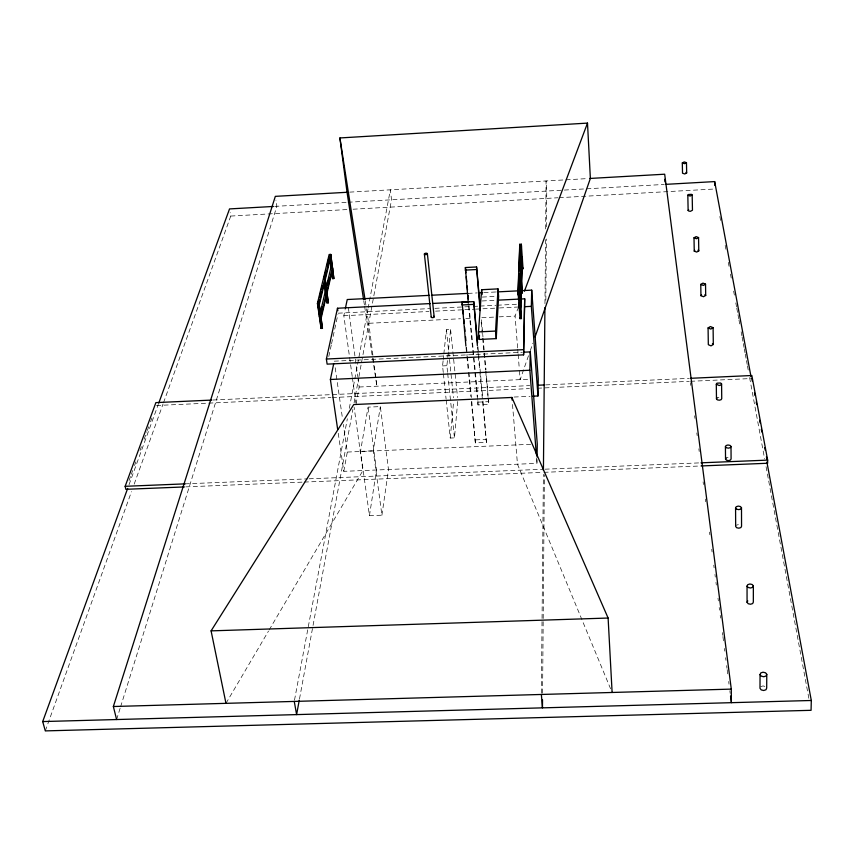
<?xml version="1.0" encoding="UTF-8"?>
<svg xmlns="http://www.w3.org/2000/svg" width="854" height="854" viewBox="0 0 854 854"><rect width="100%" height="100%" fill="white"/><g stroke="black" fill="none" stroke-linecap="round" stroke-linejoin="round"><path stroke-width="0.64" stroke-dasharray="4.27 3.2" d="M541.372 693.128L543.39 474.386M544.959 303.661L545.546 239.643M545.642 228.968L546.08 180.952L546.752 191.061L546.443 228.349M542.578 693.202L544.393 474.76M545.845 300.277L546.357 239.003M338.237 433.277L343.799 471.333L536.974 463.391L537.038 459.516M471.333 401.764L475.347 442.874L486.438 442.404L482.777 398.327M468.536 305.807L478.005 404.945L488.723 404.465L486.107 371.276M475.347 442.874L471.557 398.829M478.005 404.945L477.824 398.167M446.204 400.014L450.25 438.059L454.456 437.878L457.819 400.142M450.25 438.059L453.623 401.626M447.581 372.259L446.888 365.704L450.592 329.537L446.418 329.74L443.802 354.282M443.269 372.461L442.564 365.907L443.119 360.74M443.258 359.449L443.664 355.574M381.919 515.197L388.495 469.497L380.329 406.589L368.074 407.144L360.516 451.35L369.451 515.677L381.919 515.197L373.273 450.816L380.329 406.589M369.451 515.677L376.497 469.988L368.074 407.144M343.799 471.333L347.311 452.054L343.34 424.395M356.054 404.123L359.171 387.011L357.922 377.874M299.508 698.882L352.883 409.386M354.09 402.842L358.68 377.948M358.926 376.635L391.527 199.804L390.353 189.812L368.234 307.579M294.502 700.12L347.343 418.791M349.307 408.329L367.989 308.881M352.222 376.422L343.831 315.724L345.144 309.49M328.79 356.492L331.277 345.027M331.555 343.756L337.906 314.453M116.614 719.538L120.19 708.073M120.595 706.802L276.867 206.262L275.906 200.071M528.498 355.744L520.161 379.635L519.424 370.369M530.259 350.716L532.885 343.169M45.305 730.896L131.484 491.637M134.195 484.122L163.071 403.953M163.52 402.704L230.751 216.062L230.142 212.497M129.039 484.666L158.268 404.454M129.039 480.546L130.865 475.55M131.324 474.29L132.69 470.543M134.526 465.537L135.893 461.779M140.013 450.528L141.39 446.77M144.134 439.266L146.877 431.761M147.336 430.512L148.713 426.754M150.539 421.748L151.916 418.001M517.62 347.845L515.079 316.065L517.887 308.593M225.979 703.344L268.487 631.095M269.159 629.953L362.929 470.543L354.111 407.187M760.733 686.659L762.996 685.922L765.462 686.52M736.34 525.21L738.336 524.612M726.178 457.99L728.067 457.445M717.093 397.857L718.887 397.356M349.702 192.129L588.246 178.55M274.721 206.38L346.724 202.323M348.037 202.249L664.177 184.443M230.751 216.062L347.77 209.518M353.086 209.219L557.865 197.765M559.189 197.69L714.766 188.99M468.003 293.392L477.301 292.911M483.93 292.58L495.875 291.972M482.296 297.075L496.121 296.37M482.211 300.96L495.491 300.288M338.184 313.183L429.647 308.604M434.942 308.337L472.059 306.479M473.383 306.415L478.688 306.148M480.012 306.074L495.918 305.284M497.241 305.22L517.129 304.216M343.831 315.724L428.943 311.475M435.583 311.144L463.519 309.746M464.843 309.682L474.151 309.223M475.486 309.148L498.085 308.027M499.419 307.952L520.694 306.896M366.483 308.838L368.736 323.292L460.53 318.755M465.857 318.499L472.508 318.168M481.827 317.709L493.793 317.112M499.12 316.855L515.079 316.065M334.245 361.178L522.338 352.264M442.564 365.907L446.888 365.704M359.171 387.011L528.946 379.229M213.084 400.014L529.683 385.613M545.642 384.887L689.306 378.354M156.485 405.49L330.957 397.58M332.291 397.526L529.405 388.591M537.401 388.228L689.231 381.343M690.566 381.29L750.495 378.568M514.076 397.035L530.014 396.32M478.197 402.127L488.894 401.647M475.561 439.863L486.62 439.394M360.516 451.35L373.273 450.816M347.311 452.054L530.622 444.315M185.137 483.855L307.771 478.859M309.105 478.806L543.72 469.241M545.055 469.188L699.682 462.879M185.756 486.876L302.924 482.115M304.259 482.062L542.61 472.39M543.945 472.326L699.736 466.006M610.589 688.783L517.471 464.192L512.347 402.682M719.847 216.5L720.573 220.428M725.174 245.311L725.9 249.251M728.313 262.349L729.038 266.277M730.49 274.134L731.216 278.062M733.639 291.161L734.365 295.089M735.817 302.946L736.543 306.885M736.788 308.187L737.749 313.429M737.995 314.742L738.721 318.67M738.966 319.983L739.692 323.912M741.144 331.768L741.87 335.697M742.105 337.01L743.076 342.251M743.322 343.554L744.047 347.482M744.282 348.795L745.008 352.723M745.254 354.036L746.225 359.278M746.46 360.58L747.186 364.509M747.431 365.822L748.403 371.063M749.609 377.617L764.608 458.822M766.059 466.679L768.483 479.777M768.728 481.09L809.133 699.842M365.256 300.95L366.281 307.525M363.793 301.035L364.402 304.963M364.605 306.276L376.913 386.2L368.736 323.292M335.195 367.754L342.582 419.122M352.403 377.735L355.862 402.81M348.315 307.365L357.741 376.571M690.384 382.72L690.726 385.367M694.622 415.77L694.964 418.417M696.821 432.957L697.163 435.604M698.86 448.83L699.191 451.467M703.098 481.88L703.429 484.528M705.297 499.067L705.639 501.714M709.535 532.117L709.866 534.764M711.734 549.314L712.076 551.951M713.773 565.177L714.104 567.825M714.958 574.432L715.289 577.08M715.972 582.364L716.314 585.011M718 598.227L718.342 600.874M719.196 607.482L719.527 610.13M720.21 615.414L720.552 618.061M722.409 632.601L722.751 635.248M722.922 636.572L723.765 643.179M724.448 648.474L724.779 651.111M725.633 657.729L725.975 660.366M726.647 665.661L726.989 668.298M727.16 669.621L728.003 676.24M728.686 681.524L729.017 684.171M729.871 690.779L730.202 693.427M443.407 373.774L446.055 398.701M447.709 373.572L454.456 437.878M450.592 329.537L457.552 397.526M446.418 329.74L448.585 350.652M448.724 351.955L453.474 397.718M466.53 347.204L467.298 355.147M467.426 356.47L468.846 371.031M468.974 372.355L471.429 397.505M466.017 347.407L466.796 355.36M466.924 356.684L468.355 371.276M468.483 372.6L470.81 396.469M469.017 305.807L477.696 396.854M477.941 346.66L482.659 397.003M477.482 346.852L477.738 349.51M477.856 350.834L478.229 354.816M478.357 356.15L479.724 370.743M479.852 372.066L486.438 442.404M481.4 319.78L482.969 336.946M483.086 338.269L485.99 369.953M481.197 322.449L482.531 336.999M482.659 338.323L485.563 370.07M485.691 371.394L487.997 396.523M488.114 397.847L488.723 404.465M517.727 349.169L518.047 353.15M518.154 354.474L519.317 369.035M536.579 458.139L536.974 463.391"/><path stroke-width="1.28" d="M753.356 585.887L753.335 602.123L752.63 603.575L750.506 604.237L748.2 603.725L747.069 602.326L747.047 586.1L747.752 584.659L749.887 583.997L752.203 584.51L753.356 585.887L752.652 587.338L750.517 588L748.189 587.488L747.047 586.1M760.049 674.564L759.996 688.303L761.224 689.904L763.689 690.502L765.963 689.765L766.689 688.111L766.775 674.372L765.536 672.792L763.06 672.194L760.786 672.92L760.049 674.564L761.288 676.154L763.764 676.752L766.049 676.016L766.775 674.372M690.64 378.301L751.83 375.514L767.661 460.114L767.639 463.252L701.07 465.953M543.422 470.383L544.916 307.664M542.525 699.864L542.461 707.859L541.361 694.462M537.07 456.933L537.262 444.037L530.291 351.891L523.673 352.2M532.672 396.203L537.977 395.957L538.233 378.802L531.711 290.147L521.089 290.691M536.28 454.2L529.864 370.241L530.291 351.891M537.977 395.957L531.337 306.362L531.711 290.147M766.892 462.003L811.3 700.483L811.065 710.314L45.305 730.896L42.7 721.566L127.662 488.435M430.437 303.565L337.49 308.241L326.377 359.032L327.125 364.135L523.587 354.858L524.698 298.815L498.149 300.149M523.587 354.858L524.698 298.815M521.41 318.563L519.542 293.595L518.143 293.659L520.011 318.638L521.41 318.563L519.616 293.2L521.346 244.223L519.744 244.308L517.93 293.285L518.047 294.747L519.734 294.662L521.452 245.642M522.242 292.997L520.428 268.476L522.242 292.997L520.887 293.071L520.673 290.424M521.41 264.868L521.709 268.775L523.032 268.711L523.054 268.071L521.73 268.135M520.011 318.638L520.033 317.923M520.887 293.071L520.908 292.399M520.662 306.607L522.328 257.171M520.769 308.059L522.434 258.581M519.115 302.786L519.093 308.145L519.275 302.935M519.67 287.179L519.851 281.969M520.502 263.758L520.726 257.257M521.25 245.258L521.271 244.628L519.937 244.703L519.915 245.333M518.047 294.747L518.826 273.558M518.922 270.899L519.648 251.033M496.227 338.632L495.576 331.064L498.01 288.887L481.624 289.719L478.486 331.896L479.19 339.454L496.227 338.632L498.629 296.242L498.01 288.887M479.19 339.454L479.478 335.473M477.365 345.528L473.735 301.622L462.131 302.199L465.889 346.083M480.108 310.546L476.564 266.96L465.377 267.537L468.291 303.159M299.263 700.195L296.605 714.595L294.256 701.422M337.661 429.348L330.391 379.486L333.733 363.612M345.4 308.251L347.247 299.53L429.519 295.345M322.449 328.374L319.065 303.362L330.744 254.407L329.174 254.492L317.421 303.448L321.083 328.438L322.449 328.374L319.118 303.746L317.741 303.821L319.77 317.656M328.31 302.828L325.107 278.65L328.31 302.828L326.975 302.903L324.168 283.304M331.672 272.202L332.569 278.617L333.871 278.553L330.744 254.407M321.083 328.438L320.143 320.175M326.975 302.903L326.377 297M332.569 278.617L332.003 272.842M320.997 316.578L332.537 267.174L330.968 267.259L319.353 316.653M321.211 318.008L332.729 268.562M321.051 311.753L322.236 306.682M327.296 285.129L329.078 277.518M319.279 304.814L330.946 255.805M317.624 304.899L318.862 299.733M319.481 297.16L320.72 292.004M321.339 289.421L322.268 285.556M323.602 279.386L325.662 271.369M327.21 264.921L329.068 257.182M116.614 719.538L113.358 706.514L275.33 196.356L346.724 192.299M535.084 336.882L590.37 178.433L587.499 123.104L339.903 137.953L347.044 192.278L363.59 299.722M158.727 403.205L229.534 208.92L273.397 206.454M184.421 486.929L125.826 489.31L125.154 486.31L155.887 402.618L211.76 400.078M524.431 291.161L587.499 123.104M747.069 602.326L747.773 600.874M741.496 507.756L740.824 509.037L738.806 509.635L736.628 509.197L735.572 507.981L736.244 506.7L738.262 506.102L740.429 506.539L741.496 507.756L741.55 526.288L740.888 527.58L738.881 528.188L736.714 527.74L735.668 526.512L735.572 507.981M731.013 446.461L730.362 447.613L728.462 448.158L726.412 447.774L725.42 446.695L726.071 445.542L727.971 444.998L730.021 445.382L731.013 446.461L731.088 458.918L730.448 460.071L728.558 460.626L726.519 460.231L725.537 459.142L725.42 446.695M725.537 459.142L726.178 457.99M716.474 398.893L716.303 384.215L716.922 383.179L720.659 383.008L721.587 383.969L721.737 398.669L721.118 399.704L719.324 400.206L717.392 399.875L716.474 398.893L717.093 397.857M721.587 383.969L720.968 385.005L719.164 385.506L716.303 384.215M713.314 344.461L711.019 345.87L708.318 344.696L708.083 327.925L710.4 326.538L713.101 327.68L713.314 344.461L712.439 343.586M225.979 703.344L211.087 630.871L353.748 404.55L511.909 397.452L608.112 618.04L612.115 692.466M713.101 327.68L710.795 329.078L708.083 327.925M705.703 295.441L703.504 296.722L700.953 295.676L700.76 284.393L702.97 283.112L705.532 284.147L705.703 295.441L704.881 294.651M700.953 295.676L701.518 294.811M705.532 284.147L703.322 285.428L700.76 284.393M698.785 250.884L696.683 252.069L694.249 251.119L694.003 237.796L696.117 236.622L698.561 237.561L698.785 250.884L698.006 250.169M694.249 251.119L694.793 250.339M698.561 237.561L696.437 238.736L694.003 237.796M688.132 210.458L687.822 195.224L688.356 194.509L691.441 194.338L692.178 194.979L692.466 210.223L690.448 211.312L688.868 211.109L688.132 210.458L688.666 209.732M692.178 194.979L690.149 196.057L687.822 195.224M686.68 172.956L684.737 173.97L682.527 173.191L682.303 162.922L684.246 161.918L686.467 162.676L686.68 172.956L685.976 172.359M686.467 162.676L684.524 163.68L682.303 162.922M589.57 178.475L664.679 174.205L731.291 689.114L731.387 702.682L730.544 696.063M665.501 184.368L714.681 181.592L751.04 376.838M329.484 254.876L330.786 254.802L333.871 278.553M465.131 270.12L476.351 269.533M432.177 295.206L468.003 293.392M478.624 292.847L482.606 292.644M497.199 291.908L518.431 290.83M327.125 302.231L328.459 302.156M317.421 303.448L319.065 303.362M517.93 293.285L519.616 293.2M317.581 304.515L318.958 304.44M518.111 294.363L519.52 294.288M433.085 303.426L468.931 301.622M461.875 304.974L473.5 304.387M524.687 306.693L531.337 306.362M478.486 331.896L495.576 331.064M326.377 359.032L523.182 349.681M330.391 379.486L529.864 370.241M537.668 385.25L544.318 384.951M125.154 486.31L185.137 483.855M701.017 462.825L767.661 460.114M211.087 630.871L608.112 618.04M113.358 706.514L731.291 689.114M42.7 721.566L811.3 700.483M751.83 378.503L752.31 381.119M754.509 392.851L754.989 395.455M756.206 401.978L756.697 404.582M759.612 420.232L760.103 422.837M761.32 429.348L761.8 431.964M764.725 447.603L765.216 450.207M766.422 456.73L766.913 459.335M339.903 137.953L365.053 299.637M324.509 283.944L325.822 293.082M337.49 308.241L337.842 310.717M330.199 260.011L331.277 267.708M329.868 259.36L331.128 268.348M427.395 253.83A1.516 0.705 -6.2 0 1 425.057 254.567A1.516 0.705 -6.2 0 1 425.228 253.328A1.516 0.705 -6.2 0 1 427.395 253.83L434.174 316.855M424.385 253.99L431.227 317.005M462.131 302.199L462.398 304.846M462.911 310.141L463.295 314.112M463.818 319.407L464.202 323.378M464.587 327.349L464.971 331.32M465.494 336.615L465.878 340.586M465.377 267.537L465.878 272.821M466.252 276.781L466.754 282.055M467.138 286.015L467.512 289.976M468.013 295.249L468.387 299.21M473.735 301.622L477.578 342.689M481.624 289.719L482.072 294.619M476.564 266.96L480.183 306.575M511.909 397.452L512.122 400.067M519.648 277.166L520.065 282.471M521.346 244.223L523.032 268.711M519.937 244.703L520.139 247.308M519.744 244.308L519.851 245.728M520.513 253.147L520.908 258.356M664.828 179.297L664.892 181.849M714.681 181.592L714.723 185.297M433.512 316.236A1.484 0.737 -6.2 0 1 433.928 317.24A1.484 0.737 -6.2 0 1 431.889 317.613A1.484 0.737 -6.2 0 1 431.473 316.61"/></g></svg>
